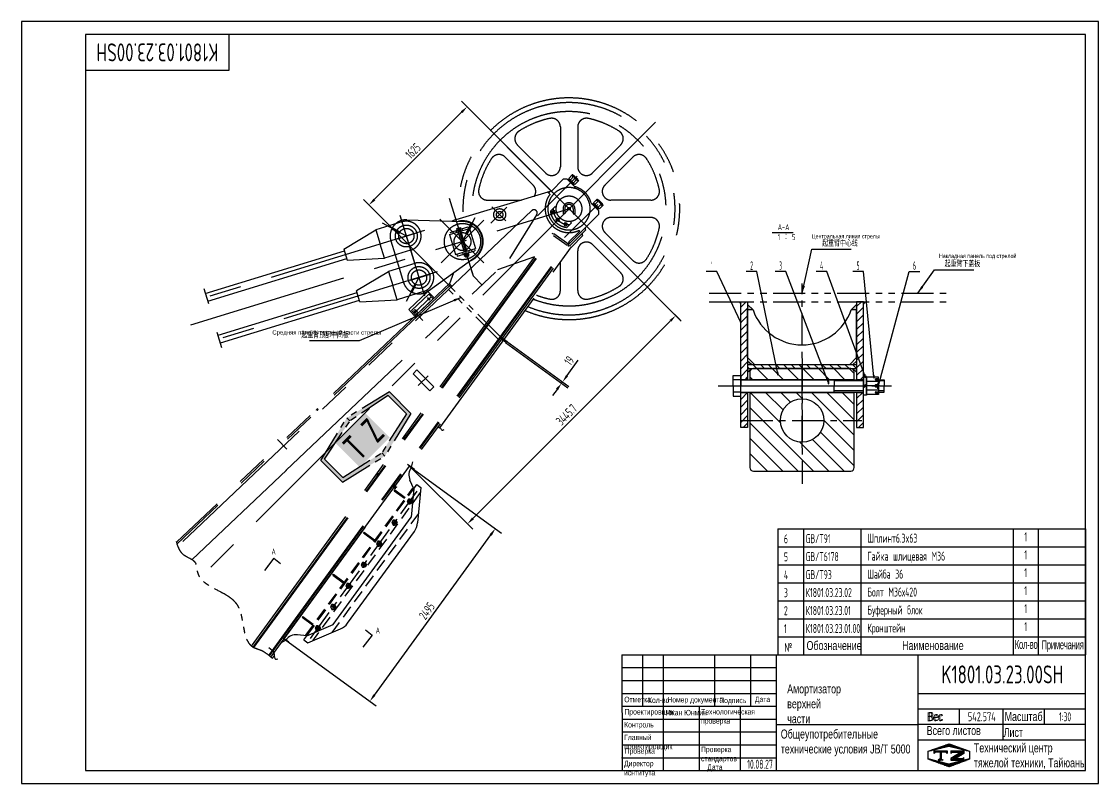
# Model space of a CAD drawing. Header units: millimetres. Extents: x 0 to 12600, y 0 to 8910.
import ezdxf
from ezdxf.enums import TextEntityAlignment as Align

# ---------------------------------------------------------------- set-up
doc = ezdxf.new("R2010")
doc.units = ezdxf.units.MM
doc.header["$LTSCALE"] = 300
for name, pattern in [('F', [0.75, 0.5, -0.25]), ('G', [2, 1.25, -0.25, 0.25, -0.25]), ('K', [2.5, 1.25, -0.25, 0.25, -0.25, 0.25, -0.25])]:
    doc.linetypes.add(name, pattern=pattern)
for name, color, linetype in [('01', 7, 'Continuous'), ('02', 1, 'Continuous'), ('04', 2, 'F'), ('05', 142, 'G'), ('07', 6, 'K'), ('08', 1, 'Continuous'), ('11', 3, 'Continuous'), ('THICK', 7, 'Continuous')]:
    doc.layers.add(name, color=color, linetype=linetype)
doc.styles.add('HZLIB', font='TXT.shx', dxfattribs={"width": 0.5, "height": 105})
doc.styles.get("Standard").update_dxf_attribs({"font": 'isocp', "width": 0.707, "bigfont": 'intecad.shx'})
doc.dimstyles.new('INTE', dxfattribs={"dimscale": 30, "dimtxt": 3.5, "dimasz": 3, "dimexe": 3, "dimexo": 0, "dimgap": 1, "dimtad": 1, "dimdec": 1, "dimdsep": 46, "dimtxsty": 'Standard', "dimcen": 0, "dimclrd": 1, "dimclre": 1, "dimclrt": 3, "dimaunit": 1, "dimadec": 0, "dimazin": 0, "dimtfac": 1, "dimtdec": 1, "dimtmove": 0, "dimatfit": 0, "dimfxl": 0, "dimarcsym": 0})
pattern_1 = [(45, (-46673.03, -13507.96), (-44.90128, 44.90128), [])]

# ---------------------------------------------------------------- blocks, each defined once
blk = doc.blocks.new('rewr')
at = {"layer": '07', "linetype": 'K', "ltscale": 5}
for points in [[(8861, 8584), (8875, 8570), (8900, 8595)], [(9268, 8080), (9268, 8109), (9253, 8095)], [(9300, 8150), (9301, 8170), (9291, 8160)], [(9102, 7971), (9094, 7961), (9110, 7949)], [(6164, 6054), (6149, 6040), (6169, 6031), (6173, 6035)], [(6860, 5291), (6853, 5281), (6855, 5281), (6874, 5284)], [(6879, 5282), (6874, 5284), (6855, 5281), (6875, 5276)]]:
    blk.add_hatch(color=6, dxfattribs=at).paths.add_polyline_path(points)
at = {"layer": '07', "linetype": 'K'}
for points in [[(6509, 5945), (7007, 6249), (7259, 5997), (6955, 5499), (6917, 5537), (7205, 5992), (6991, 6206), (6545, 5910)], [(6509, 5945), (6205, 5447), (6457, 5195), (6955, 5499), (6917, 5537), (6462, 5249), (6248, 5463), (6545, 5910)]]:
    blk.add_hatch(color=6, dxfattribs=at).paths.add_polyline_path(points)
at = {"layer": '07', "linetype": 'K', "ltscale": 5}
h = blk.add_hatch(color=6, dxfattribs=at)
h.paths.add_polyline_path([(6869, 5303), (6860, 5291), (6875, 5276)])
h.paths.add_polyline_path([(6860, 5291), (6855, 5283), (6858, 5280), (6875, 5276)])
h.paths.add_polyline_path([(6855, 5283), (6853, 5281), (6858, 5280)])
h = blk.add_hatch(color=6, dxfattribs=at)
h.paths.add_polyline_path([(6869, 5303), (6860, 5291), (6874, 5284), (6881, 5285)])
h.paths.add_polyline_path([(6874, 5284), (6879, 5282), (6881, 5285)])
h = blk.add_hatch(color=6, dxfattribs=at)
h.paths.add_polyline_path([(7063, 5135), (7065, 5138), (7051, 5152), (7044, 5141)])
h.paths.add_polyline_path([(7061, 5166), (7051, 5152), (7065, 5138), (7070, 5143)])
h = blk.add_hatch(color=6, dxfattribs=at)
h.paths.add_polyline_path([(7066, 5139), (7061, 5131), (7076, 5110), (7084, 5121)])
h.paths.add_polyline_path([(7071, 5145), (7066, 5139), (7084, 5121), (7095, 5135)])
at = {"layer": '02'}
for points in [[(7575, 5838), (7610, 5817), (7621, 5801), (7648, 5809)], [(5597, 3259), (5658, 3182), (5674, 3124), (5702, 3127)]]:
    blk.add_spline(points, degree=3, dxfattribs=at)
at = {"layer": '07', "color": 6, "linetype": 'K', "ltscale": 5}
for p, q in [((8095, 9404), (10122, 7377)), ((10122, 9404), (8095, 7377)), ((9007, 9347), (9007, 8882)), ((9210, 9347), (9210, 8882)), ((8503, 9139), (8832, 8810)), ((9713, 9139), (9384, 8810)), ((8360, 8995), (8689, 8666)), ((9856, 8995), (9527, 8666)), ((9425, 8707), (4792, 4074)), ((9202, 8772), (8740, 8309)), ((8751, 8747), (10407, 7092)), ((8902, 8597), (9041, 8736)), ((9086, 8736), (9041, 8736)), ((9168, 8654), (9086, 8736)), ((9094, 8728), (9102, 8736)), ((9102, 8736), (9166, 8672)), ((9147, 8787), (9106, 8746)), ((9176, 8676), (9106, 8746)), ((9113, 8739), (9106, 8732)), ((9166, 8771), (9124, 8728)), ((9157, 8783), (9146, 8773)), ((9151, 8768), (9146, 8773)), ((9155, 8785), (9147, 8787)), ((9161, 8779), (9151, 8768)), ((9216, 8724), (9155, 8785)), ((9201, 8736), (9159, 8693)), ((9165, 8777), (9164, 8776)), ((9165, 8777), (9208, 8735)), ((9169, 8777), (9165, 8777)), ((9190, 8739), (9167, 8761)), ((9181, 8759), (9168, 8746)), ((9168, 8746), (9177, 8738)), ((9208, 8739), (9169, 8777)), ((9218, 8717), (9176, 8676)), ((9189, 8751), (9177, 8738)), ((9209, 8731), (9199, 8720)), ((9199, 8720), (9203, 8716)), ((9214, 8726), (9203, 8716)), ((9208, 8735), (9206, 8734)), ((9208, 8739), (9208, 8735)), ((9216, 8724), (9218, 8717)), ((8900, 8595), (7786, 8263)), ((8857, 8588), (8849, 8580)), ((8886, 8559), (8857, 8588)), ((8902, 8597), (9013, 8486)), ((9166, 8672), (9159, 8664)), ((9170, 8683), (9163, 8676)), ((7707, 8514), (7985, 7605)), ((8152, 8492), (8554, 8492)), ((9372, 8451), (9454, 8369)), ((9389, 8449), (9381, 8441)), ((9454, 8385), (9389, 8449)), ((9434, 8500), (9393, 8459)), ((9393, 8459), (9464, 8389)), ((9400, 8452), (9393, 8445)), ((9453, 8484), (9411, 8441)), ((9444, 8496), (9433, 8486)), ((9438, 8481), (9433, 8486)), ((9442, 8498), (9434, 8500)), ((9448, 8492), (9438, 8481)), ((9503, 8437), (9442, 8498)), ((9488, 8448), (9446, 8406)), ((9452, 8490), (9451, 8489)), ((9495, 8448), (9452, 8490)), ((9456, 8490), (9452, 8490)), ((9456, 8490), (9495, 8452)), ((9456, 8472), (9479, 8450)), ((9496, 8444), (9486, 8433)), ((9495, 8448), (9493, 8446)), ((9495, 8452), (9495, 8448)), ((10065, 8492), (9599, 8492)), ((8673, 8369), (4530, 4444)), ((4683, 7033), (9108, 8391)), ((7130, 8317), (7419, 7371)), ((8195, 8221), (8382, 8408)), ((8369, 8250), (8207, 8412)), ((8414, 7809), (8731, 8321)), ((8945, 8419), (8890, 8363)), ((8908, 8357), (8915, 8364)), ((8913, 8337), (8908, 8357)), ((8912, 8336), (8942, 8366)), ((8913, 8365), (8941, 8338)), ((8933, 8332), (8913, 8337)), ((8921, 8371), (8915, 8364)), ((8941, 8365), (8921, 8371)), ((8940, 8339), (8933, 8332)), ((8940, 8339), (8947, 8345)), ((8947, 8345), (8941, 8365)), ((8945, 8419), (8960, 8404)), ((9038, 8391), (9038, 8331)), ((9058, 8331), (9038, 8331)), ((9057, 8053), (9446, 8442)), ((9058, 8391), (9058, 8331)), ((9454, 8323), (9102, 7971)), ((9158, 8391), (9158, 8331)), ((9158, 8331), (9178, 8331)), ((9178, 8391), (9178, 8331)), ((9446, 8377), (9454, 8385)), ((9457, 8396), (9450, 8388)), ((9454, 8369), (9454, 8323)), ((9505, 8430), (9464, 8389)), ((9486, 8433), (9490, 8429)), ((9501, 8439), (9490, 8429)), ((9503, 8437), (9505, 8430)), ((7154, 8237), (6847, 8143)), ((7205, 8072), (6925, 8221)), ((7134, 8303), (7293, 7785)), ((7210, 8262), (7869, 8242)), ((7598, 8271), (8112, 7757)), ((8112, 8257), (7612, 7757)), ((7862, 8007), (8011, 8287)), ((7903, 8101), (7966, 8218)), ((7916, 8094), (7979, 8211)), ((7957, 8205), (7965, 8219)), ((7972, 8197), (7980, 8211)), ((8958, 8266), (8965, 8273)), ((8963, 8246), (8958, 8266)), ((8962, 8245), (8992, 8275)), ((8963, 8274), (8991, 8246)), ((8983, 8240), (8963, 8246)), ((8971, 8279), (8965, 8273)), ((8991, 8274), (8971, 8279)), ((8990, 8247), (8983, 8240)), ((8990, 8247), (8997, 8254)), ((8997, 8254), (8991, 8274)), ((9056, 8223), (9049, 8216)), ((9049, 8216), (9055, 8196)), ((9053, 8195), (9084, 8225)), ((9083, 8196), (9055, 8224)), ((9055, 8196), (9075, 8190)), ((9056, 8223), (9063, 8229)), ((9063, 8229), (9083, 8224)), ((9075, 8190), (9081, 8197)), ((9136, 8228), (9081, 8172)), ((9088, 8204), (9081, 8197)), ((9083, 8224), (9088, 8204)), ((9122, 8242), (9136, 8228)), ((9315, 8184), (9203, 8295)), ((10065, 8289), (9599, 8289)), ((7417, 8137), (4757, 7321)), ((5395, 3276), (8909, 8107)), ((5412, 3265), (8930, 8102)), ((5421, 3260), (8926, 8080)), ((6473, 7919), (6847, 8143)), ((6847, 8143), (6898, 7978)), ((7122, 8107), (7033, 8155)), ((7047, 8146), (7033, 8154)), ((7129, 8120), (7040, 8168)), ((7055, 8161), (7041, 8169)), ((7103, 8041), (7324, 8109)), ((7711, 8088), (7943, 8158)), ((7711, 8088), (7782, 7856)), ((7717, 8114), (7923, 8178)), ((7783, 8135), (7790, 8112)), ((7814, 8164), (7790, 8156)), ((7790, 8156), (7795, 8139)), ((7795, 8139), (7820, 8146)), ((7805, 8142), (7800, 8160)), ((7805, 8142), (7883, 7887)), ((7814, 8164), (7839, 8171)), ((7844, 8153), (7820, 8146)), ((7834, 8150), (7829, 8168)), ((7834, 8150), (7912, 7896)), ((7839, 8171), (7844, 8153)), ((7856, 8157), (7863, 8134)), ((7923, 8178), (7930, 8155)), ((7943, 8158), (8013, 7927)), ((8909, 8107), (8924, 8096)), ((8926, 8080), (9085, 7965)), ((8930, 8102), (9105, 7975)), ((9234, 8130), (9108, 8005)), ((9305, 8146), (9117, 7958)), ((9271, 8077), (9136, 7942)), ((9234, 8130), (9226, 8138)), ((9271, 8077), (9253, 8095)), ((9268, 8080), (9268, 8109)), ((9305, 8146), (9291, 8160)), ((9300, 8150), (9301, 8170)), ((9856, 7786), (9527, 8115)), ((5596, 3168), (9096, 7981)), ((5604, 3162), (9105, 7975)), ((5619, 3148), (9117, 7958)), ((6948, 7813), (6898, 7978)), ((7022, 8016), (7073, 7851)), ((7598, 5828), (9137, 7944)), ((9110, 7949), (9094, 7961)), ((9110, 7949), (9102, 7971)), ((9713, 7642), (9384, 7971)), ((4853, 7399), (6480, 7899)), ((6473, 7919), (6513, 7791)), ((6513, 7788), (6948, 7813)), ((7255, 7907), (6948, 7813)), ((7073, 7851), (7120, 7696)), ((7464, 7431), (7999, 7817)), ((7782, 7856), (8013, 7927)), ((7794, 7860), (7801, 7837)), ((7801, 7837), (8008, 7900)), ((7861, 7881), (7868, 7858)), ((7877, 7907), (7891, 7912)), ((7886, 7888), (7880, 7908)), ((7906, 7916), (7891, 7912)), ((7900, 7833), (7902, 7826)), ((7902, 7826), (7916, 7830)), ((7909, 7895), (7903, 7915)), ((7905, 7827), (7903, 7834)), ((7931, 7835), (7916, 7830)), ((7928, 7834), (7926, 7841)), ((7929, 7841), (7931, 7835)), ((7934, 7903), (7941, 7880)), ((8001, 7923), (8008, 7900)), ((8705, 7828), (8273, 7675)), ((9210, 7434), (9210, 7899)), ((4881, 7310), (6507, 7809)), ((5797, 5329), (8414, 7809)), ((7303, 7752), (6996, 7657)), ((7120, 7696), (7171, 7530)), ((9007, 7434), (9007, 7764)), ((7566, 7652), (4864, 6823)), ((6622, 7434), (6996, 7657)), ((6996, 7657), (7047, 7492)), ((7353, 7586), (7204, 7306)), ((7252, 7555), (7488, 7627)), ((7756, 7641), (7709, 7514)), ((7963, 7676), (7985, 7605)), ((7985, 7605), (8091, 7499)), ((7712, 7521), (4514, 4491)), ((7721, 7502), (4521, 4470)), ((4835, 7459), (4889, 7281)), ((7097, 7327), (7047, 7492)), ((7264, 7436), (7256, 7422)), ((7305, 7511), (7257, 7421)), ((7318, 7504), (7270, 7415)), ((7709, 7514), (7738, 7485)), ((5002, 6914), (6629, 7413)), ((5029, 6824), (6656, 7323)), ((6662, 7303), (6623, 7431)), ((6662, 7303), (7097, 7327)), ((7404, 7422), (7097, 7327)), ((7233, 7211), (7458, 7424)), ((7467, 7392), (7265, 7200)), ((7279, 7428), (7271, 7414)), ((7496, 7361), (7293, 7170)), ((7519, 7337), (7316, 7146)), ((7482, 7321), (7454, 7351)), ((7458, 7424), (7521, 7358)), ((7519, 7337), (7467, 7392)), ((7510, 7347), (7521, 7358)), ((7233, 7211), (7296, 7144)), ((7316, 7146), (7265, 7200)), ((7288, 7200), (7397, 7085)), ((7298, 7174), (7348, 7222)), ((7300, 7218), (7340, 7176)), ((7335, 7181), (7309, 7209)), ((7296, 7144), (7307, 7155)), ((5048, 6764), (4993, 6943)), ((7283, 6460), (7328, 6506)), ((7481, 6262), (7283, 6460)), ((7526, 6308), (7328, 6506)), ((7345, 6324), (7459, 6438)), ((7481, 6262), (7526, 6308)), ((6173, 6035), (6164, 6054)), ((6169, 6031), (6149, 6040)), ((6171, 6033), (6157, 6047)), ((6171, 6033), (6157, 6047)), ((5697, 5693), (5806, 5578)), ((4698, 4288), (5803, 5335)), ((6881, 5285), (6869, 5303)), ((6881, 5285), (6853, 5281)), ((6853, 5281), (6875, 5276)), ((6879, 5282), (6860, 5291)), ((7070, 5143), (7061, 5166)), ((7063, 5135), (7044, 5141)), ((7065, 5138), (7049, 5149)), ((7065, 5138), (7051, 5152)), ((7061, 5131), (7076, 5110)), ((7071, 5145), (7095, 5135)), ((5637, 3131), (5661, 3164))]:
    blk.add_line(p, q, dxfattribs=at)
at = {"layer": '07', "color": 6, "linetype": 'K'}
for p, q in [((7882, 7854), (7907, 7862)), ((7890, 7830), (7882, 7854)), ((7905, 7869), (7883, 7862)), ((7883, 7862), (7885, 7855)), ((7885, 7855), (7907, 7862)), ((7914, 7837), (7890, 7830)), ((7900, 7833), (7892, 7857)), ((7907, 7862), (7900, 7867)), ((7904, 7871), (7907, 7860)), ((7905, 7869), (7926, 7875)), ((7905, 7869), (7911, 7863)), ((7915, 7836), (7906, 7863)), ((7931, 7869), (7907, 7862)), ((7929, 7868), (7907, 7862)), ((7914, 7837), (7939, 7844)), ((7929, 7841), (7921, 7866)), ((7926, 7875), (7929, 7868)), ((7939, 7844), (7931, 7869)), ((8284, 6863), (7700, 7447)), ((8306, 6894), (7727, 7473)), ((8375, 6821), (8295, 6879)), ((8386, 6836), (8306, 6894)), ((7007, 6249), (6509, 5945)), ((6991, 6206), (6545, 5910)), ((6991, 6206), (7205, 5992)), ((7007, 6249), (7259, 5997)), ((6205, 5447), (6509, 5945)), ((6545, 5910), (6509, 5945)), ((6545, 5910), (6509, 5945)), ((7205, 5992), (6917, 5537)), ((7259, 5997), (6955, 5499)), ((6248, 5463), (6545, 5910)), ((6205, 5447), (6457, 5195)), ((6248, 5463), (6462, 5249)), ((6457, 5195), (6955, 5499)), ((6462, 5249), (6917, 5537)), ((6917, 5537), (6955, 5499)), ((6917, 5537), (6955, 5499)), ((7299, 5342), (7219, 5400)), ((5829, 3321), (5749, 3379))]:
    blk.add_line(p, q, dxfattribs=at)
at = {"layer": '07', "color": 6, "linetype": 'K', "ltscale": 5}
for centre, radius in [((9179, 8749), 5.25), ((9108, 8391), 150), ((8297, 8322), 70), ((8297, 8322), 38), ((9108, 8391), 13.9), ((7205, 8072), 128), ((7862, 8007), 212), ((7205, 8072), 89.5), ((7353, 7587), 128), ((7353, 7586), 89.5), ((7468, 7335), 8.75), ((7321, 7196), 8.75)]:
    blk.add_circle(centre, radius, dxfattribs=at)
for centre, radius, start, end in [((9108, 8391), 1296, 246.7472, 185.2182), ((9108, 8391), 1241, 247.3165, 184.7134), ((9108, 8391), 1136, 248.5718, 183.601), ((9108, 8391), 1080, 102.0097, 122.9903), ((8905, 9347), 102, 360, 102.0097), ((9312, 9347), 102, 77.9903, 180), ((9108, 8391), 1080, 57.0097, 77.9903), ((8576, 9211), 102, 122.9903, 225), ((9641, 9211), 102, 315, 57.0097), ((9108, 8391), 1080, 147.0097, 167.9903), ((8288, 8923), 102, 45, 147.0097), ((9928, 8923), 102, 32.9903, 135), ((9108, 8391), 1080, 12.0097, 32.9903), ((8905, 8882), 102, 225, 360), ((9312, 8882), 102, 180, 315), ((9128, 8729), 61.2, 62.4351, 71.9567), ((9148, 8765), 18.9, 15.7192, 44.352), ((9060, 8618), 186, 49.4, 55.2413), ((9048, 8629), 186, 34.7587, 40.6), ((9196, 8717), 18.9, 45.648, 74.2808), ((9159, 8698), 61.2, 18.0433, 27.5649), ((8152, 8594), 102, 167.9903, 270), ((8617, 8594), 102, 325.0758, 45), ((9108, 8391), 248, 45, 135), ((9186, 8672), 25, 225, 254.5573), ((9108, 8391), 267, 15.4427, 74.5573), ((9599, 8594), 102, 135, 270), ((10065, 8594), 102, 270, 12.0097), ((9108, 8391), 279, 142.8281, 295.0926), ((9108, 8391), 248, 135, 225), ((9108, 8391), 70, 0, 180), ((9108, 8391), 248, 315, 45), ((9390, 8468), 25, 195.4427, 225), ((9415, 8442), 61.2, 62.4351, 71.9567), ((9435, 8478), 18.9, 15.7192, 44.352), ((9347, 8331), 186, 49.4, 55.2413), ((9335, 8342), 186, 34.7587, 40.6), ((9483, 8430), 18.9, 45.648, 74.2808), ((8699, 8341), 37.9, 328.1254, 134.5847), ((9108, 8391), 220, 187.1471, 262.8529), ((9108, 8391), 185, 178.1363, 271.8637), ((9108, 8391), 50, 0, 180), ((9446, 8411), 61.2, 18.0433, 27.5649), ((7205, 8072), 190, 132.1257, 197), ((7205, 8072), 190, 87.7569, 132.1257), ((7205, 8072), 173, 287.0608, 107.0608), ((7862, 8007), 267, 106.5913, 116.5946), ((7862, 8007), 242, 292.4216, 101.5784), ((7862, 8007), 235, 305.745, 88.255), ((7862, 8007), 219, 59.7756, 64.2244), ((9108, 8391), 248, 225, 315), ((9599, 8187), 102, 90, 225), ((10065, 8187), 102, 347.9903, 90), ((7244, 8051), 219, 149.7756, 154.2244), ((7862, 8007), 102, 115.4565, 278.5435), ((7862, 8007), 102, 295.4565, 98.5435), ((9108, 8391), 1080, 327.0097, 347.9903), ((9122, 7991), 19, 135, 225), ((9312, 7899), 102, 45, 180), ((7353, 7587), 173, 287.0608, 107.0608), ((9928, 7858), 102, 225, 327.0097), ((9641, 7570), 102, 302.9903, 45), ((7353, 7586), 190, 197, 261.7104), ((7374, 7625), 219, 239.7756, 244.2244), ((8905, 7434), 102, 257.9903, 360), ((9312, 7434), 102, 180, 282.0097), ((9108, 8391), 1080, 282.0097, 302.9903), ((7353, 7586), 190, 261.7104, 305.745), ((9108, 8391), 1080, 249.354, 257.9903)]:
    blk.add_arc(centre, radius, start, end, dxfattribs=at)
at = {"layer": '07', "color": 6, "linetype": 'K'}
blk.add_spline([(4511, 4503), (4593, 4349), (4737, 4249), (4759, 4150), (5221, 3765), (5421, 3260), (5505, 3228), (5637, 3131)], degree=3, dxfattribs=at)
at = {"layer": '07', "color": 6, "linetype": 'K', "insert": (6445, 5651), "char_height": 300, "width": 1341.1, "attachment_point": 1, "rotation": 45}
blk.add_mtext('{\\f黑体|b0|i0|c134|p2;T Z}', dxfattribs=at)
blk = doc.blocks.new('*U18')
at = {"layer": '01'}
for p, q in [((-27.2, 9), (-27.2, 0)), ((0, 9), (-27.2, 9)), ((-27.2, 0), (0, 0)), ((0, 0), (-5.2, 9)), ((0, 9), (5.2, 0)), ((0, 9), (27.2, 9)), ((27.2, 0), (0, 0)), ((27.2, 9), (27.2, 0))]:
    blk.add_line(p, q, dxfattribs=at)
at = {"layer": '05'}
blk.add_line((0, 11.1), (0, -2.1), dxfattribs=at)
blk = doc.blocks.new('*U19')
at = {"layer": '01'}
for p, q in [((-34.6, 25.4), (0, 25.4)), ((-34.6, 3.5), (-34.6, 25.4)), ((-34.6, 20.8), (-27.3, 20.8)), ((-27.3, 17.3), (-34.6, 17.3)), ((-34.6, 12.7), (0, 12.7)), ((-34.6, 3.5), (-27.3, 3.5)), ((-25.6, 19.1), (-25.6, 19.1)), ((-25.6, 1.8), (-25.6, 0)), ((-25.6, -1.8), (-25.6, 0)), ((0, 25.4), (0, 0)), ((0, -25.4), (0, 0)), ((-34.6, -3.5), (-34.6, -25.4)), ((-34.6, -3.5), (-27.3, -3.5)), ((-34.6, -12.7), (0, -12.7)), ((-27.3, -17.3), (-34.6, -17.3)), ((-34.6, -20.8), (-27.3, -20.8)), ((-34.6, -25.4), (0, -25.4)), ((-25.6, -19.1), (-25.6, -19.1))]:
    blk.add_line(p, q, dxfattribs=at)
for centre, start, end in [((-27.3, 19.1), 0, 90), ((-27.3, 19.1), 270, 0), ((-27.3, 1.7), 0.0941, 90), ((-27.3, -1.7), 270.0001, 359.9059), ((-27.3, -19.1), 0, 90), ((-27.3, -19.1), 270, 0)]:
    blk.add_arc(centre, 1.75, start, end, dxfattribs=at)
at = {"layer": '05'}
blk.add_line((-37.8, 0), (4.4, 0), dxfattribs=at)
blk = doc.blocks.new('*D24')
at = {"layer": '08', "color": 1, "lineweight": -2}
for p, q in [((5675, 5172), (6402, 4643)), ((5664, 5157), (6391, 4628)), ((6382, 4769), (6513, 4949)), ((6318, 4681), (6329, 4696)), ((6265, 4608), (6212, 4535))]:
    blk.add_line(p, q, dxfattribs=at)
at = {"layer": '08', "color": 1}
for points in [[(6253, 4617), (6277, 4599), (6318, 4681)], [(6370, 4778), (6394, 4760), (6329, 4696)]]:
    blk.add_solid(points, dxfattribs=at)
at = {"layer": 'DEFPOINTS', "color": 0}
for p in [(5675, 5172), (5664, 5157), (6329, 4696)]:
    blk.add_point(p, dxfattribs=at)
at = {"layer": '08', "color": 3, "insert": (6407, 4944), "char_height": 105, "attachment_point": 5, "rotation": 53.971}
blk.add_mtext('19', dxfattribs=at)
blk = doc.blocks.new('*D25')
at = {"layer": '08', "color": 1, "lineweight": -2}
for p, q in [((6218, 6907), (5149, 7977)), ((4127, 6828), (5149, 7849)), ((5069, 5758), (4000, 6828))]:
    blk.add_line(p, q, dxfattribs=at)
at = {"layer": '08', "color": 1}
for points in [[(5138, 7860), (5160, 7839), (5213, 7913)], [(4117, 6838), (4138, 6817), (4064, 6764)]]:
    blk.add_solid(points, dxfattribs=at)
at = {"layer": 'DEFPOINTS', "color": 0}
for p in [(5213, 7913), (6218, 6907), (5069, 5758)]:
    blk.add_point(p, dxfattribs=at)
at = {"layer": '08', "color": 3, "insert": (4580, 7397), "char_height": 105, "attachment_point": 5, "rotation": 45}
blk.add_mtext('1625', dxfattribs=at)
blk = doc.blocks.new('*U26')
at = {"layer": '01'}
for p, q in [((0, 30), (-28, 15)), ((-28, 15), (-28, 0)), ((-28, -15), (-28, 0)), ((28, 15), (0, 30)), ((28, 0), (28, 15)), ((28, 0), (28, -15)), ((0, -30), (-28, -15)), ((28, -15), (0, -30))]:
    blk.add_line(p, q, dxfattribs=at)
at = {"layer": '05'}
for p, q in [((-29, 0), (29, 0)), ((0, -32), (0, 32))]:
    blk.add_line(p, q, dxfattribs=at)
blk = doc.blocks.new('*D27')
at = {"layer": '08', "color": 1, "lineweight": -2}
for p, q in [((6977, 6149), (7717, 5408)), ((5281, 3099), (7590, 5408)), ((4541, 3712), (5281, 2972))]:
    blk.add_line(p, q, dxfattribs=at)
at = {"layer": '08', "color": 1}
for points in [[(7580, 5419), (7601, 5398), (7654, 5472)], [(5270, 3110), (5292, 3088), (5217, 3035)]]:
    blk.add_solid(points, dxfattribs=at)
at = {"layer": 'DEFPOINTS', "color": 0}
for p in [(6977, 6149), (7654, 5472), (4541, 3712)]:
    blk.add_point(p, dxfattribs=at)
at = {"layer": '08', "color": 3, "insert": (6377, 4312), "char_height": 105, "attachment_point": 5, "rotation": 45}
blk.add_mtext('3445.7', dxfattribs=at)
blk = doc.blocks.new('*D28')
at = {"layer": '08', "color": 1, "lineweight": -2}
for p, q in [((4559, 3694), (5615, 2926)), ((4128, 1034), (5489, 2906)), ((3091, 1676), (4148, 908))]:
    blk.add_line(p, q, dxfattribs=at)
at = {"layer": '08', "color": 1}
for points in [[(5477, 2915), (5502, 2897), (5542, 2979)], [(4116, 1042), (4140, 1025), (4075, 961)]]:
    blk.add_solid(points, dxfattribs=at)
at = {"layer": 'DEFPOINTS', "color": 0}
for p in [(4559, 3694), (5542, 2979), (3091, 1676)]:
    blk.add_point(p, dxfattribs=at)
at = {"layer": '08', "color": 3, "insert": (4742, 2018), "char_height": 105, "attachment_point": 5, "rotation": 53.9698}
blk.add_mtext('2495', dxfattribs=at)
blk = doc.blocks.new('*U36', base_point=(251.96, 168.31))
at = {"layer": '01'}
for p, q in [((251.96, 168.31), (251.96, 182.31)), ((195.96, 168.31), (251.96, 168.31))]:
    blk.add_line(p, q, dxfattribs=at)
blk = doc.blocks.new('*U37')
at = {"layer": '04'}
blk.add_blockref('*U36', (0, 0), dxfattribs=at)
blk = doc.blocks.new('*U38')
at = {"layer": '01'}
for points in [[(415, 292), (25, 292)], [(25, 292), (25, 5)], [(415, 5), (415, 292)], [(25, 5), (415, 5)]]:
    blk.add_lwpolyline(points, dxfattribs=at)
at = {"layer": '02'}
for points in [[(420, 297), (0, 297)], [(0, 297), (0, 0)], [(420, 0), (420, 297)], [(0, 0), (420, 0)]]:
    blk.add_lwpolyline(points, dxfattribs=at)
blk = doc.blocks.new('*X50')
at = {"color": 0}
for p, q in [((127.06, 7.8), (132.06, 7.8)), ((127.06, 7.5), (132.06, 7.5)), ((127.06, 7.2), (127.32, 7.2)), ((127.84, 5.4), (129.64, 5.4)), ((128.3, 5.7), (130.1, 5.7)), ((128.77, 6), (130.57, 6)), ((129.23, 6.3), (131.04, 6.3)), ((129.7, 6.6), (131.51, 6.6)), ((130.16, 6.9), (131.98, 6.9)), ((130.62, 7.2), (132.06, 7.2))]:
    blk.add_line(p, q, dxfattribs=at)
blk = doc.blocks.new('*X51')
at = {"color": 0}
for p, q in [((127.06, 4.8), (132.06, 4.8)), ((127.06, 4.5), (132.06, 4.5)), ((131.84, 5.1), (132.06, 5.1))]:
    blk.add_line(p, q, dxfattribs=at)
blk = doc.blocks.new('*X49')
at = {"color": 0}
for p, q in [((122.34, 4.5), (123.72, 4.5)), ((122.82, 4.8), (123.24, 4.8))]:
    blk.add_line(p, q, dxfattribs=at)
blk = doc.blocks.new('*X48')
at = {"color": 0}
for p, q in [((120.53, 7.8), (125.53, 7.8)), ((120.53, 7.5), (125.53, 7.5)), ((120.53, 7.2), (120.79, 7.2)), ((125.27, 7.2), (125.53, 7.2))]:
    blk.add_line(p, q, dxfattribs=at)
blk = doc.blocks.new('*X47')
at = {"color": 0}
for p, q in [((119.8, 8.4), (120.72, 8.4)), ((120.66, 8.7), (121.92, 8.7)), ((121.52, 9), (123.12, 9)), ((122.38, 9.3), (124.32, 9.3)), ((123.24, 9.6), (125.52, 9.6)), ((124.1, 9.9), (128.52, 9.9)), ((124.97, 10.2), (127.67, 10.2)), ((125.83, 10.5), (126.82, 10.5)), ((127.02, 9.6), (129.37, 9.6)), ((128.22, 9.3), (130.22, 9.3)), ((129.42, 9), (131.07, 9)), ((130.62, 8.7), (131.92, 8.7)), ((131.82, 8.4), (132.77, 8.4)), ((118.22, 7.8), (118.32, 7.8)), ((118.22, 7.5), (118.27, 7.5)), ((118.22, 7.2), (118.27, 7.2)), ((118.22, 6.9), (118.27, 6.9)), ((118.22, 6.6), (118.27, 6.6)), ((118.22, 6.3), (118.27, 6.3)), ((118.22, 6), (118.27, 6)), ((118.22, 5.7), (118.27, 5.7)), ((118.22, 5.4), (118.27, 5.4)), ((118.22, 5.1), (118.27, 5.1)), ((118.22, 4.8), (118.27, 4.8)), ((118.79, 4.5), (119.42, 4.5)), ((118.94, 8.1), (119.52, 8.1)), ((119.61, 4.2), (120.62, 4.2)), ((131.92, 4.2), (132.95, 4.2)), ((133.02, 8.1), (133.62, 8.1)), ((133.12, 4.5), (133.76, 4.5)), ((134.22, 7.8), (134.32, 7.8)), ((134.27, 7.5), (134.32, 7.5)), ((134.27, 7.2), (134.32, 7.2)), ((134.27, 6.9), (134.32, 6.9)), ((134.27, 6.6), (134.32, 6.6)), ((134.27, 6.3), (134.32, 6.3)), ((134.27, 6), (134.32, 6)), ((134.27, 5.7), (134.32, 5.7)), ((134.27, 5.4), (134.32, 5.4)), ((134.27, 5.1), (134.32, 5.1)), ((134.27, 4.8), (134.32, 4.8)), ((120.43, 3.9), (121.82, 3.9)), ((121.26, 3.6), (123.02, 3.6)), ((122.08, 3.3), (124.22, 3.3)), ((122.91, 3), (125.42, 3)), ((123.73, 2.7), (128.89, 2.7)), ((124.55, 2.4), (128.07, 2.4)), ((125.38, 2.1), (127.26, 2.1)), ((126.2, 1.8), (126.45, 1.8)), ((127.12, 3), (129.7, 3)), ((128.32, 3.3), (130.51, 3.3)), ((129.52, 3.6), (131.32, 3.6)), ((130.72, 3.9), (132.14, 3.9))]:
    blk.add_line(p, q, dxfattribs=at)

msp = doc.modelspace()

# ---------------------------------------------------------------- hatches: boundary and pattern name
at = {"layer": '01'}
h = msp.add_hatch(color=256, dxfattribs=at)
h.paths.add_polyline_path([(8414.67, 5633.06), (8405.48, 5621.36), (8414.67, 5607.73)])
h.paths.add_polyline_path([(8414.67, 5633.06), (8397.59, 5633.06), (8405.48, 5621.36)])
h = msp.add_hatch(color=256, dxfattribs=at)
h.paths.add_polyline_path([(8494.67, 5600.38), (8494.67, 5537.06), (8558.5, 5537.06)])
h.paths.add_polyline_path([(8494.67, 4938.07), (8494.67, 4901.06), (8539.45, 4901.06)])
h.paths.add_polyline_path([(8542.87, 4853.06), (8494.67, 4853.06), (8494.67, 4810.7)])
h = msp.add_hatch(color=256, dxfattribs=at)
h.paths.add_polyline_path([(9770.67, 5600.38), (9770.67, 5537.06), (9706.83, 5537.06)])
h.paths.add_polyline_path([(9770.67, 4938.07), (9770.67, 4901.06), (9725.89, 4901.06)])
h.paths.add_polyline_path([(9722.46, 4853.06), (9770.67, 4853.06), (9770.67, 4810.7)])
h = msp.add_hatch(color=256, dxfattribs=at)
h.paths.add_polyline_path([(9850.67, 5633.06), (9859.86, 5621.36), (9850.67, 5607.73)])
h.paths.add_polyline_path([(9850.67, 5633.06), (9867.75, 5633.06), (9859.86, 5621.36)])
msp.add_hatch(color=256, dxfattribs=at).paths.add_polyline_path([(3956.41, 3696.62), (4306.83, 4047.04), (4020.46, 4333.41), (3670.04, 3982.99)])
msp.add_hatch(color=256, dxfattribs=at).paths.add_polyline_path([(3956.41, 3696.62), (4306.83, 4047.04), (4020.46, 4333.41), (3670.04, 3982.99)])
at = {"layer": '02', "linetype": 'Continuous'}
h = msp.add_hatch(dxfattribs=at)
h.set_pattern_fill('LINE', color=1, scale=20, angle=45, style=0)
h.set_pattern_definition(pattern_1)
h.paths.add_polyline_path([(8414.67, 4725.06), (8494.67, 4725.06), (8494.67, 5633.06), (8414.67, 5633.06)])
h.paths.add_polyline_path([(8414.67, 4245.06), (8494.67, 4245.06), (8494.67, 4573.06), (8414.67, 4573.06), (8414.67, 4527.48)])
h.paths.add_polyline_path([(8414.67, 4161.06), (8494.67, 4161.06), (8494.67, 4245.06), (8414.67, 4245.06)])
h = msp.add_hatch(dxfattribs=at)
h.set_pattern_fill('LINE', color=1, scale=20, angle=45, style=0)
h.set_pattern_definition(pattern_1)
h.paths.add_polyline_path([(9850.67, 5633.06), (9770.67, 5633.06), (9770.67, 4725.06), (9850.67, 4725.06), (9850.67, 4758.06)])
h.paths.add_polyline_path([(9850.67, 4573.06), (9770.67, 4573.06), (9770.67, 4161.06), (9850.67, 4161.06)])
h = msp.add_hatch(dxfattribs=at)
h.set_pattern_fill('LINE', color=1, scale=20, angle=135, style=0)
h.set_pattern_definition([(135, (-46673.03, -13507.96), (-44.90128, -44.90128), [])])
h.paths.add_polyline_path([(8574.67, 4901.06), (8494.67, 4901.06), (8494.67, 4853.06), (9132.67, 4853.06), (9132.67, 4901.06)])
h.paths.add_polyline_path([(9132.67, 4901.06), (9132.67, 4853.06), (9702.67, 4853.06), (9770.67, 4853.06), (9770.67, 4901.06), (9682.57, 4901.06)])
h = msp.add_hatch(dxfattribs=at)
h.set_pattern_fill('LINE', color=1, scale=40, angle=135, style=0)
h.set_pattern_definition([(135, (-46673.03, -13507.96), (-89.80256, -89.80256), [])])
h.paths.add_polyline_path([(8878.67, 4245.06), (8522.67, 4245.06), (8522.67, 3693.06, 0.41421356), (8562.67, 3653.06), (9132.67, 3653.06), (9132.67, 3991.06, -0.41421356)])
h.paths.add_polyline_path([(8522.67, 4573.06), (8522.67, 4245.06), (8878.67, 4245.06, -0.41421356), (9132.67, 4499.06), (9132.67, 4573.06)])
h.paths.add_polyline_path([(9386.67, 4245.06), (9742.67, 4245.06), (9742.67, 4573.06), (9132.67, 4573.06), (9132.67, 4499.06, -0.41421356)])
h.paths.add_polyline_path([(9132.67, 3991.06), (9132.67, 3653.06), (9702.67, 3653.06, 0.41421356), (9742.67, 3693.06), (9742.67, 4245.06), (9386.67, 4245.06, -0.41421356)])
h.paths.add_polyline_path([(9742.67, 4725.06), (9742.67, 4813.06, 0.41421356), (9702.67, 4853.06), (9132.67, 4853.06), (9132.67, 4725.06)])
h.paths.add_polyline_path([(9132.67, 4725.06), (9132.67, 4853.06), (8562.67, 4853.06, 0.41421356), (8522.67, 4813.06), (8522.67, 4725.06)])

# ---------------------------------------------------------------- linework, layer by layer
for p, q in [((8850, 2975.67), (8850, 1505.67)), ((8850, 2975.67), (12450, 2975.67)), ((9150, 2975.67), (9150, 1505.67)), ((9818.25, 2975.67), (9818.25, 1505.67)), ((11602.46, 2975.67), (11602.46, 1505.67)), ((11892.99, 2975.67), (11892.99, 1505.67)), ((12450, 2975.67), (12450, 1505.67)), ((8850, 2765.67), (12450, 2765.67)), ((8850, 2555.67), (12450, 2555.67)), ((8850, 2345.67), (12450, 2345.67)), ((8850, 2135.67), (12450, 2135.67)), ((8850, 1925.67), (12450, 1925.67)), ((8850, 1715.67), (12450, 1715.67)), ((8850, 1505.67), (12450, 1505.67))]:
    msp.add_line(p, q)
at = {"layer": '01'}
for p, q in [((8782.74, 6444.31), (9026.95, 6444.31)), ((8397.59, 5633.06), (8414.67, 5607.73)), ((8414.67, 4161.06), (8414.67, 5633.06)), ((8414.67, 5633.06), (8494.67, 5633.06)), ((8494.67, 5633.06), (8494.67, 4721.06)), ((8558.5, 5537.06), (8494.67, 5600.38)), ((9706.83, 5537.06), (9770.67, 5600.38)), ((9770.67, 5633.06), (9770.67, 4721.06)), ((9850.67, 5633.06), (9770.67, 5633.06)), ((9850.67, 4161.06), (9850.67, 5633.06)), ((9867.75, 5633.06), (9850.67, 5607.73)), ((8494.67, 4981.06), (8494.67, 5537.06)), ((8558.5, 5537.06), (8494.67, 5537.06)), ((9770.67, 5537.06), (9706.83, 5537.06)), ((9770.67, 4981.06), (9770.67, 5537.06)), ((8494.67, 4981.06), (8574.67, 4901.06)), ((8539.45, 4901.06), (8494.67, 4938.07)), ((9690.67, 4901.06), (9770.67, 4981.06)), ((9725.89, 4901.06), (9770.67, 4938.07)), ((8494.67, 4901.06), (8835.66, 4901.06)), ((8494.67, 4853.06), (9770.67, 4853.06)), ((8494.67, 4810.7), (8542.87, 4853.06)), ((8522.67, 4813.06), (8522.67, 4721.06)), ((9702.67, 4853.06), (8562.67, 4853.06)), ((8574.67, 4901.06), (9690.67, 4901.06)), ((9682.57, 4901.06), (9770.67, 4901.06)), ((9770.67, 4810.7), (9722.46, 4853.06)), ((9742.67, 4721.06), (9742.67, 4813.06)), ((8324.67, 4770.64), (8414.67, 4770.64)), ((8324.67, 4649.06), (8324.67, 4770.64)), ((8414.67, 4721.06), (8324.67, 4721.06)), ((8414.67, 4770.64), (8414.67, 4649.06)), ((8414.67, 4725.06), (8494.67, 4725.06)), ((8414.67, 4721.06), (9850.67, 4721.06)), ((9506.67, 4721.06), (9506.67, 4649.06)), ((9770.67, 4725.06), (9850.67, 4725.06)), ((10025.07, 4721.06), (10094.67, 4721.06)), ((10094.67, 4721.06), (10094.67, 4649.06)), ((8324.67, 4649.06), (8324.67, 4527.48)), ((8414.67, 4577.06), (8324.67, 4577.06)), ((8414.67, 4527.48), (8414.67, 4649.06)), ((8414.67, 4577.06), (9850.67, 4577.06)), ((8414.67, 4573.06), (8494.67, 4573.06)), ((8494.67, 4577.06), (8494.67, 4161.06)), ((8522.67, 4577.06), (8522.67, 3693.06)), ((9506.67, 4577.06), (9506.67, 4649.06)), ((9742.67, 3693.06), (9742.67, 4577.06)), ((9770.67, 4577.06), (9770.67, 4161.06)), ((9770.67, 4573.06), (9850.67, 4573.06)), ((10025.07, 4577.06), (10094.67, 4577.06)), ((10094.67, 4577.06), (10094.67, 4649.06)), ((8324.67, 4527.48), (8414.67, 4527.48)), ((8494.67, 4161.06), (8414.67, 4161.06)), ((9770.67, 4161.06), (9850.67, 4161.06)), ((3070.71, 1691.16), (4540.61, 3712.15)), ((4540.61, 3712.15), (4560.82, 3697.45)), ((4560.82, 3697.45), (4576.71, 3761.79)), ((4588.9, 3447.03), (4544.81, 3546.39)), ((8562.67, 3653.06), (9702.67, 3653.06)), ((4588.9, 3447.03), (4559.41, 3112.36)), ((4588.9, 3447.03), (4624.2, 3495.57)), ((4624.2, 3495.57), (4670.53, 3461.88)), ((4670.52, 3461.89), (4634.01, 3047.56)), ((3647.12, 1858.04), (4559.41, 3112.36)), ((3815.42, 1873.52), (4596.53, 2947.48)), ((2952.74, 2632.72), (3031.55, 2571.17)), ((3337.81, 1726.89), (3647.12, 1858.04)), ((3348.84, 1644.67), (3731.75, 1807.03)), ((4024.45, 1795.5), (4103.26, 1733.95)), ((3090.92, 1676.46), (3037.84, 1645.98)), ((3070.71, 1691.16), (3090.92, 1676.46)), ((3337.81, 1726.89), (3229.7, 1738.22)), ((3302.52, 1678.36), (3337.81, 1726.89)), ((3302.52, 1678.36), (3348.84, 1644.67))]:
    msp.add_line(p, q, dxfattribs=at)
at = {"layer": '01', "color": 7, "linetype": 'Continuous'}
for p, q in [((8522.67, 4725.06), (9742.67, 4725.06)), ((8522.67, 4573.06), (9742.67, 4573.06))]:
    msp.add_line(p, q, dxfattribs=at)
at = {"layer": '01'}
msp.add_circle((10014.67, 4649.06), 12.6, dxfattribs=at)
at = {"layer": '01', "color": 7, "linetype": 'Continuous'}
msp.add_circle((9132.67, 4245.06), 254, dxfattribs=at)
at = {"layer": '01'}
for centre, radius, start, end in [((9132.67, 5737.06), 608, 199.204897, 340.795103), ((8562.67, 4813.06), 40, 90, 180), ((9702.67, 4813.06), 40, 0, 90), ((4683.75, 3608.04), 152, 143.970992, 203.928421), ((8562.67, 3693.06), 40, 180, 270), ((9702.67, 3693.06), 40, 270, 0), ((4434.78, 3065.12), 200, 323.970992, 354.963996), ((3653.67, 1991.16), 200, 292.977988, 323.970992), ((3213.85, 1587.05), 152, 84.013564, 143.970992)]:
    msp.add_arc(centre, radius, start, end, dxfattribs=at)
at = {"layer": '02'}
for p, q in [((8134.82, 5986.2), (8010.82, 5986.2)), ((8414.67, 5389.31), (8134.82, 5986.2)), ((8604.07, 5986.2), (8480.07, 5986.2)), ((8847.65, 4789.06), (8604.07, 5986.2)), ((8942.94, 5986.2), (8818.94, 5986.2)), ((9441.6, 4684.21), (8942.94, 5986.2)), ((9422.79, 5986.2), (9298.79, 5986.2)), ((9868.67, 4758.06), (9422.79, 5986.2)), ((9850.19, 5986.2), (9726.19, 5986.2)), ((9973.49, 4750.76), (9850.19, 5986.2)), ((10022.78, 4639.42), (10385.25, 5986.2)), ((10385.25, 5986.2), (10509.25, 5986.2)), ((9850.67, 4706.66), (9506.67, 4706.66)), ((10094.67, 4706.66), (10025.07, 4706.66)), ((9850.67, 4591.46), (9506.67, 4591.46)), ((10094.67, 4591.46), (10025.07, 4591.46)), ((2952.74, 2632.72), (2841.95, 2490.86)), ((4103.26, 1733.95), (3992.47, 1592.08))]:
    msp.add_line(p, q, dxfattribs=at)
for points in [[(2841.95, 2490.86, 0, 18, 0), (2886.27, 2547.61, 0, 0, 0)], [(3992.47, 1592.08, 0, 18, 0), (4036.79, 1648.83, 0, 0, 0)]]:
    msp.add_lwpolyline(points, format="xyseb", dxfattribs=at)
at = {"layer": '04', "color": 2, "linetype": 'F'}
for p, q in [((3328.11, 1733.95), (4579.2, 3454.09)), ((3337.81, 1726.89), (4588.9, 3447.03)), ((4359.73, 3422.67), (4366.79, 3432.37)), ((4359.73, 3422.67), (4488.32, 3329.14)), ((4366.79, 3432.37), (4495.38, 3338.85)), ((4000.94, 2929.35), (4007.99, 2939.05)), ((4000.94, 2929.35), (4129.52, 2835.83)), ((4007.99, 2939.05), (4136.58, 2845.53)), ((3642.15, 2436.05), (3649.21, 2445.75)), ((3642.15, 2436.05), (3770.73, 2342.52)), ((3649.21, 2445.75), (3777.79, 2352.23)), ((3283.35, 1942.73), (3290.41, 1952.43)), ((3283.35, 1942.73), (3411.94, 1849.2)), ((3290.41, 1952.43), (3418.99, 1858.91))]:
    msp.add_line(p, q, dxfattribs=at)
at = {"layer": '04'}
for p, q in [((4588.9, 3447.03), (4579.2, 3454.09)), ((4665.2, 3401.47), (3404.66, 1668.34)), ((4643.55, 3155.79), (3631.72, 1764.62)), ((3337.81, 1726.89), (3328.11, 1733.95))]:
    msp.add_line(p, q, dxfattribs=at)
at = {"layer": '05', "color": 142, "linetype": 'G'}
for p, q in [((9132.67, 3923.3), (9132.67, 5846.36)), ((3379.06, 1696.89), (4630.15, 3417.04)), ((4523.51, 3310.97), (4563.92, 3281.58)), ((4344.11, 3064.31), (4384.52, 3034.92)), ((4164.71, 2817.65), (4205.12, 2788.26)), ((3985.31, 2570.99), (4025.72, 2541.6)), ((3805.91, 2324.33), (3846.32, 2294.94)), ((3626.53, 2077.69), (3666.94, 2048.3)), ((3447.13, 1831.03), (3487.54, 1801.64))]:
    msp.add_line(p, q, dxfattribs=at)
at = {"layer": '05'}
for p, q in [((9132.67, 4971.02), (9132.67, 3505.2)), ((10014.67, 4676.57), (10014.67, 4615.22)), ((8149.27, 4649.06), (10180.36, 4649.06)), ((8312.41, 4649.06), (9948.86, 4649.06)), ((8440.68, 4649.06), (9776.2, 4649.06)), ((8414.94, 4245.06), (9830.03, 4245.06))]:
    msp.add_line(p, q, dxfattribs=at)
at = {"layer": '07'}
for p, q in [((8043.85, 5733.06), (10859.67, 5733.06)), ((8043.85, 5633.06), (10859.67, 5633.06))]:
    msp.add_line(p, q, dxfattribs=at)
at = {"layer": 'THICK'}
for p, q in [((7023.21, 1505.67), (7027.32, 150)), ((7023.21, 1505.67), (12450, 1505.67)), ((7268.25, 1505.02), (7268.25, 1505.67)), ((7268.33, 903.15), (7268.33, 1505.67)), ((7509.34, 150), (7509.34, 1505.67)), ((8111.86, 903.15), (8111.86, 1505.67)), ((8533.62, 903.15), (8533.62, 1505.67)), ((8834.88, 150), (8834.88, 1505.67)), ((10491.81, 150), (10491.81, 1505.67)), ((12450, 150), (12450, 1505.67)), ((7027.32, 1053.78), (8834.88, 1053.78)), ((10491.81, 1053.78), (12450, 1053.78)), ((7027.32, 903.15), (8834.88, 903.15)), ((7931.1, 150), (7931.1, 903.15)), ((8413.12, 150), (8413.12, 903.15)), ((10491.81, 873.02), (12450, 873.02)), ((10973.83, 692.27), (10973.83, 873.02)), ((11485.97, 511.51), (11485.97, 873.02)), ((11967.98, 692.27), (11967.98, 873.02)), ((8834.88, 689.66), (10491.81, 689.66)), ((10491.81, 692.27), (12450, 692.27)), ((10491.81, 511.51), (12450, 511.51)), ((7027.32, 150), (12450, 150))]:
    msp.add_line(p, q, dxfattribs=at)
at = {"layer": 'THICK', "color": 3}
for p, q in [((7027.32, 1355.04), (8834.88, 1355.04)), ((7027.32, 1204.41), (8834.88, 1204.41)), ((7027.32, 752.52), (8834.88, 752.52)), ((7027.32, 601.89), (8834.88, 601.89)), ((7027.32, 451.26), (8834.88, 451.26)), ((10607.86, 379.14), (10852.03, 464.19)), ((10607.86, 284.43), (10607.86, 379.14)), ((10609.44, 377.23), (10850.45, 437.48)), ((10677.5, 351.82), (10677.5, 381.95)), ((10677.5, 381.95), (10828.13, 381.95)), ((10828.13, 381.95), (10828.13, 351.82)), ((10850.45, 437.48), (11091.46, 377.23)), ((10852.03, 464.19), (11093.03, 379.14)), ((10874.25, 381.95), (10874.25, 351.82)), ((10874.25, 381.95), (11024.88, 381.95)), ((11024.88, 381.95), (11024.88, 351.82)), ((11093.03, 379.14), (11093.03, 284.43)), ((7027.32, 300.63), (8834.88, 300.63)), ((10852.03, 195.52), (10607.86, 284.43)), ((10609.44, 286.85), (10609.44, 377.23)), ((10850.45, 226.6), (10609.44, 286.85)), ((10692.56, 366.89), (10677.5, 351.82)), ((10813.07, 366.89), (10692.56, 366.89)), ((10752.81, 291.29), (10723.63, 272.93)), ((10723.63, 272.93), (10752.81, 272.93)), ((10746.22, 367.03), (10746.22, 284.4)), ((10752.81, 367.03), (10752.81, 284.4)), ((10752.81, 291.29), (10781.99, 272.93)), ((10781.99, 272.93), (10752.81, 272.93)), ((10760.34, 367.03), (10760.34, 284.4)), ((10828.13, 351.82), (10813.07, 366.89)), ((11091.46, 286.85), (10850.45, 226.6)), ((11093.03, 284.43), (10852.03, 195.52)), ((10874.25, 351.82), (10889.32, 366.89)), ((10992.87, 366.89), (10874.25, 290.14)), ((10874.25, 290.14), (10874.25, 272.93)), ((10874.25, 272.93), (11024.88, 272.93)), ((10889.32, 366.89), (10992.87, 366.89)), ((10947.71, 302.72), (10924.69, 287.99)), ((11009.82, 287.99), (10924.69, 287.99)), ((11024.88, 352.11), (10947.71, 302.72)), ((11024.88, 303.05), (11009.82, 287.99)), ((11024.88, 272.93), (11024.88, 303.05)), ((11091.46, 377.23), (11091.46, 286.85))]:
    msp.add_line(p, q, dxfattribs=at)
for p in [(7027.32, 300.63), (7027.32, 150)]:
    msp.add_point(p, dxfattribs=at)

# ---------------------------------------------------------------- block references
at = {"layer": '01', "xscale": 30, "yscale": 30, "zscale": 30}
msp.add_blockref('*U38', (0, 0), dxfattribs=at)
at = {"layer": '01', "xscale": 30, "yscale": 30}
msp.add_blockref('*U37', (2430, 8340), dxfattribs=at)
at = {"layer": '02'}
msp.add_blockref('rewr', (-2702.83, -1670.12), dxfattribs=at)
at = {"layer": '02', "xscale": 4, "yscale": 4, "zscale": 4}
for name, p, rotation in [('*U18', (9850.67, 4649.06), 270), ('*U19', (9886.67, 4649.06), 180)]:
    msp.add_blockref(name, p, dxfattribs=dict(at, rotation=rotation))
at = {"layer": '02', "rotation": 90}
for p in [(4542.8, 3296.94), (4363.4, 3050.28), (4184, 2803.62), (4004.6, 2556.96), (3825.2, 2310.3), (3645.81, 2063.66), (3466.41, 1817)]:
    msp.add_blockref('*U26', p, dxfattribs=at)
at = {"layer": 'THICK', "color": 3, "xscale": 30.1259856861281, "yscale": 30.12598568612725, "zscale": 30.12598568612717}
for name in ['*X47', '*X48', '*X49', '*X50', '*X51']:
    msp.add_blockref(name, (7046.38, 142.64), dxfattribs=at)

# ---------------------------------------------------------------- texts
at = {"style": 'HZLIB', "width": 0.5}
for s, p in [('6', (8920, 2807.67)), ('GB/T91', (9174.55, 2809.91)), ('Шплинт6.3x63', (9897.51, 2815.61)), ('1', (11732.17, 2831.03)), ('5', (8920, 2597.67)), ('GB/T6178', (9174.55, 2599.91)), ('Гайка шлицевая М36', (9897.51, 2605.61)), ('1', (11732.17, 2621.03)), ('4', (8920, 2387.67)), ('GB/T93', (9174.55, 2389.91)), ('Шайба 36', (9897.51, 2395.61)), ('1', (11732.17, 2411.03)), ('3', (8920, 2177.67)), ('К1801.03.23.02', (9174.55, 2179.91)), ('Болт М36х420', (9897.51, 2185.61)), ('1', (11732.17, 2201.03)), ('2', (8920, 1967.67)), ('К1801.03.23.01', (9174.55, 1969.91)), ('Буферный блок', (9897.51, 1975.61)), ('1', (11732.17, 1991.03)), ('1', (8920, 1757.67)), ('К1801.03.23.01.00', (9174.55, 1759.91)), ('Кронштейн', (9897.51, 1765.61)), ('1', (11732.17, 1781.03))]:
    msp.add_text(s, height=105, dxfattribs=at).set_placement(p)
at = {"layer": '01', "attachment_point": 1}
for s, insert, char_height in [('{\\fArial|b0|i0|c204|p34;\\C3;Центральная линия стрелы}', (9244.74, 6423.48), 50), ('{\\fArial|b0|i0|c204|p34;\\C3;Накладная панель под стрелой}', (10734, 6193.66), 50), ('{\\fArial|b0|i0|c204|p34;\\W1;\\C3;Средняя панель верхней части стрелы}', (2934.16, 5299.46), 50), ('{\\Fisocp,intecad|c204;№}', (8924.55, 1643.58), 105), ('{\\fArial|b0|i0|c204|p34;Обозначение}', (9184.57, 1665.15), 105), ('{\\fArial|b0|i0|c204|p34;Наименование}', (10303.01, 1666.02), 105), ('{\\fArial|b0|i0|c204|p34;\\W0.607;\\T0.95;Кол-во}', (11621.06, 1678.87), 105), ('{\\fArial|b0|i0|c204|p34;\\W0.607;\\T0.95;Примечания}', (11934.78, 1673.54), 105), ('{\\fArial|b0|i0|c204|p34;Отметка}', (7051.92, 1013.64), 64.2362), ('{\\fArial|b0|i0|c204|p34;Номер документа}', (7556.14, 1011.2), 64.2362), ('{\\fArial|b0|i0|c204|p34;Дата}', (8580.37, 1016.11), 64.2362), ('{\\fArial|b0|i0|c204|p34;Кол-во}', (7330.5, 1006.25), 64.2362), ('{\\fArial|b0|i0|c204|p34;Подпись}', (8163.75, 1003.79), 64.2362), ('{\\fArial|b0|i0|c204|p34;Проектировщик}', (7054.75, 870.16), 64.2362), ('{\\fArial|b0|i0|c204|p34;\\C3;Чжан Юнмин}', (7536.43, 860.29), 64.2362), ('{\\fArial|b0|i0|c204|p34;Технологическая\\Pпроверка}', (7950.84, 870.64), 64.2362), ('{\\fArial|b0|i0|c204|p34;Вес}', (10607.53, 835.62), 104.9192), ('{\\fArial|b0|i0|c204|p34;Контроль}', (7051.06, 718.85), 64.2362), ('{\\fArial|b0|i0|c204|p34;Общеупотребительные\\Pтехнические условия \\fArial|b0|i0|c0|p34;JB/T 5000}', (8883.02, 630.54), 105), ('{\\fArial|b0|i0|c204|p34;Главный\\Pпроектировщик}', (7050.49, 571), 64.2362), ('{\\fArial|b0|i0|c204|p34;Проверка}', (7056.77, 411.24), 64.2362), ('{\\fArial|b0|i0|c204|p34;Проверка\\Pстандартов}', (7950.22, 430.33), 64.2362), ('{\\fArial|b0|i0|c204|p34;Технический центр\\Pтяжелой техники, Тайюань}', (11142.58, 468.32), 105), ('{\\fArial|b0|i0|c204|p34;Директор\\Pиснтитута}', (7049.5, 265.3), 64.2362), ('{\\fArial|b0|i0|c204|p34;Дата}', (8023.2, 222.36), 64.2362)]:
    msp.add_mtext(s, dxfattribs=dict(at, insert=insert, char_height=char_height))
at = {"layer": '01', "insert": (8958.2, 1158.59), "char_height": 105, "width": 4.2806, "attachment_point": 1}
msp.add_mtext('{\\fArial|b0|i0|c204|p34;\\C3;Амортизатор верхней части}', dxfattribs=at)
at = {"layer": '02', "width": 0.605172}
for p, p2 in [((8402.67, 5369.31), (8426.67, 5369.31)), ((8835.65, 4769.06), (8859.65, 4769.06)), ((9429.6, 4664.21), (9453.6, 4664.21)), ((9856.67, 4738.06), (9880.67, 4738.06)), ((9961.49, 4730.76), (9985.49, 4730.76)), ((10010.78, 4619.42), (10034.78, 4619.42))]:
    msp.add_text('\\M+5A1F1', height=40, dxfattribs=at).set_placement(p, p2, align=Align.FIT)
at = {"layer": '02', "color": 3, "insert": (3828.33, 5206.18), "char_height": 70, "attachment_point": 9}
msp.add_mtext('起重臂顶部中间板', dxfattribs=at)
at = {"layer": '05', "char_height": 104.9612, "attachment_point": 1}
for s, insert in [('{\\fArial|b0|i0|c204|p34;\\C250;Вес}', (10594.87, 832.54)), ('{\\fArial|b0|i0|c204|p34;\\C0;Масштаб}', (11502.53, 835.12)), ('{\\fArial|b0|i0|c204|p34;\\C0;Всего листов}', (10590.19, 671.05)), ('{\\fArial|b0|i0|c204|p34;\\C0;Лист}', (11491.38, 649.74))]:
    msp.add_mtext(s, dxfattribs=dict(at, insert=insert))
at = {"layer": '07', "color": 3, "char_height": 70, "attachment_point": 7}
for s, insert in [('起重臂中心线', (9367.97, 6277.7)), ('起重臂下盖板', (10800.48, 6038.08))]:
    msp.add_mtext(s, dxfattribs=dict(at, insert=insert))
at = {"layer": '11', "width": 0.696129}
msp.add_text('K1801.03.23.00SH', height=210, rotation=180, dxfattribs=at).set_placement((2303.03, 8655), (876.97, 8655), align=Align.FIT)
at = {"layer": '11'}
for s, height, width, p, p2 in [('1', 98.99, 0.404, (8065.82, 6006.2), (8079.81, 6006.2)), ('2', 98.99, 0.562593, (8525.09, 6006.2), (8559.06, 6006.2)), ('3', 98.99, 0.527686, (8865.5, 6006.2), (8896.39, 6006.2)), ('4', 98.99, 0.543846, (9343.3, 6006.2), (9378.29, 6006.2)), ('5', 98.99, 0.527686, (9772.74, 6006.2), (9803.63, 6006.2)), ('6', 98.99, 0.600695, (10429.43, 6006.2), (10465.08, 6006.2)), ('K1801.03.23.00SH', 210, 0.696129, (10761.97, 1170), (12188.03, 1170)), ('542.574', 105, 0.683692, (11071.68, 727.5), (11398.32, 727.5)), ('1:30', 105, 0.655288, (12139.45, 727.5), (12280.55, 727.5)), ('10.08.27', 105, 0.642055, (8490, 172.5), (8790, 172.5))]:
    msp.add_text(s, height=height, dxfattribs=dict(at, width=width)).set_placement(p, p2, align=Align.FIT)
at = {"layer": '11', "color": 3, "linetype": 'Continuous', "char_height": 70, "attachment_point": 1}
for s, insert, width in [('A-A\\P1 ： 5', (8847.8, 6541.09), 762.362), ('A', (2924.79, 2746), 93.482), ('A', (4144.05, 1824.15), 93.482)]:
    msp.add_mtext(s, dxfattribs=dict(at, insert=insert, width=width))

# ---------------------------------------------------------------- dimensions: what is measured, and where the dimension line sits
at = {"layer": '08'}
for p1, p2, distance, picture, middle in [((5069.26, 5758.38), (6218.32, 6907.44), 1422.25, '*D25', (4579.77, 7396.93)), ((4540.61, 3712.15), (6977.11, 6148.65), -957.01, '*D27', (6377.23, 4312.03)), ((5663.54, 5157.03), (5674.72, 5172.39), -809.23, '*D24', (6407.17, 4943.93)), ((3090.92, 1676.46), (4558.54, 3694.22), -1216.58, '*D28', (4741.86, 2018.27))]:
    dim = msp.add_aligned_dim(p1=p1, p2=p2, distance=distance, dimstyle='INTE', dxfattribs=at)
    dim.commit()
    dim.dimension.update_dxf_attribs({"geometry": picture, "text_midpoint": middle})

# ---------------------------------------------------------------- leaders
at = {"layer": '02', "color": 1, "linetype": 'Continuous', "annotation_type": 0, "has_hookline": 1, "hookline_direction": 0, "text_width": 339.83}
for points in [[(9132.67, 5733.06), (9247.97, 6247.7), (9337.97, 6247.7)], [(10485.37, 5733.06), (10680.48, 6008.08), (10770.48, 6008.08)]]:
    msp.add_leader(points, dimstyle='INTE', dxfattribs=at)
at = {"layer": '02', "annotation_type": 0, "has_hookline": 1, "hookline_direction": 1, "text_width": 458.61}
msp.add_leader([(5143.53, 5684.11), (3948.33, 5176.18), (3858.33, 5176.18)], dimstyle='INTE', dxfattribs=at)

doc.saveas('drawing.dxf')
